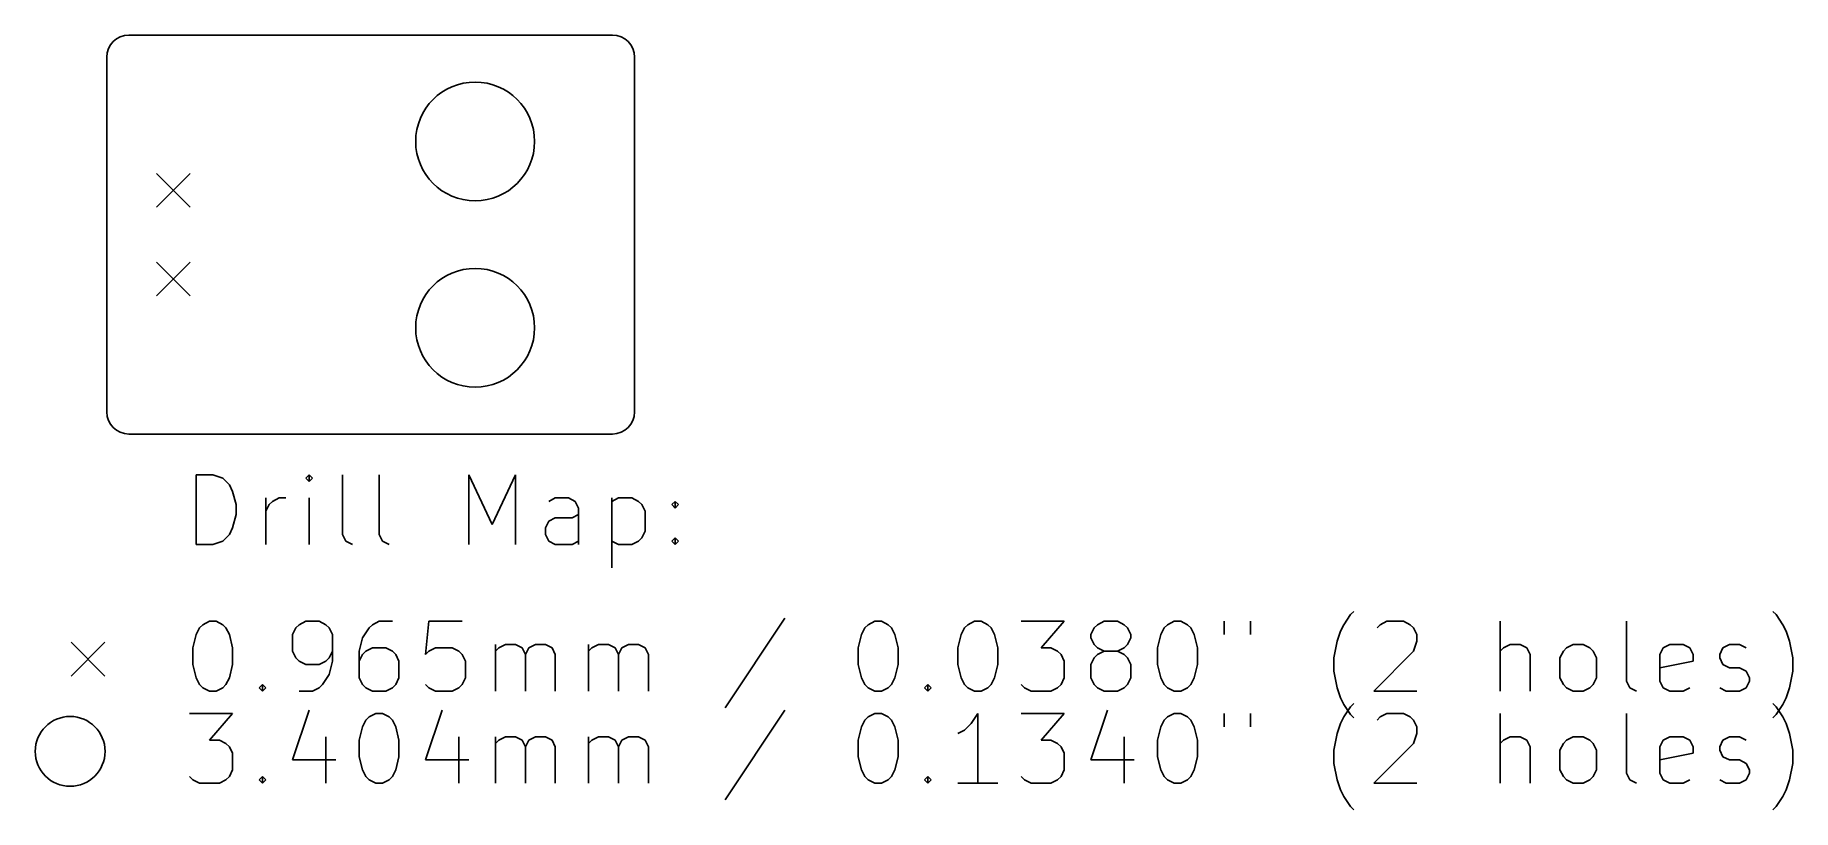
# Model space of a CAD drawing. Extents: x 5.64 to 7.63, y -5.3 to -4.42.
import ezdxf

# ---------------------------------------------------------------- set-up
doc = ezdxf.new("R2010")
doc.units = 0
doc.header["$MEASUREMENT"] = 0
doc.layers.add('BLACK', color=7, linetype='CONTINUOUS')

msp = doc.modelspace()

# ---------------------------------------------------------------- linework, layer by layer
at = {"layer": 'BLACK', "linetype": 'CONTINUOUS'}
for p, q in [((5.75, -4.425), (6.295, -4.425)), ((5.725, -4.45), (5.725, -4.85)), ((6.32, -4.45), (6.32, -4.85)), ((5.781, -4.581), (5.819, -4.619)), ((5.819, -4.581), (5.781, -4.619)), ((5.781, -4.681), (5.819, -4.719)), ((5.819, -4.681), (5.781, -4.719)), ((5.75, -4.875), (6.295, -4.875)), ((5.8257, -4.9996), (5.8257, -4.9209)), ((5.8257, -4.9209), (5.8444, -4.9209)), ((5.8444, -4.9209), (5.8557, -4.9246)), ((5.8557, -4.9246), (5.8632, -4.9321)), ((5.8632, -4.9321), (5.8669, -4.9396)), ((5.9532, -4.9209), (5.9494, -4.9246)), ((5.9494, -4.9246), (5.9532, -4.9284)), ((5.9569, -4.9246), (5.9532, -4.9209)), ((5.9532, -4.9209), (5.9532, -4.9284)), ((5.9532, -4.9284), (5.9569, -4.9246)), ((5.9907, -4.9884), (5.9907, -4.9209)), ((6.0319, -4.9884), (6.0319, -4.9209)), ((6.1332, -4.9996), (6.1332, -4.9209)), ((6.1332, -4.9209), (6.1594, -4.9771)), ((6.1594, -4.9771), (6.1857, -4.9209)), ((6.1857, -4.9209), (6.1857, -4.9996)), ((5.8669, -4.9396), (5.8707, -4.9546)), ((5.9044, -4.9996), (5.9044, -4.9471)), ((5.9082, -4.9546), (5.9119, -4.9509)), ((5.9119, -4.9509), (5.9194, -4.9471)), ((5.9194, -4.9471), (5.9269, -4.9471)), ((5.9532, -4.9996), (5.9532, -4.9471)), ((6.2306, -4.9471), (6.2231, -4.9509)), ((6.2456, -4.9471), (6.2306, -4.9471)), ((6.2531, -4.9509), (6.2456, -4.9471)), ((6.2569, -4.9584), (6.2531, -4.9509)), ((6.2944, -4.9471), (6.2944, -5.0258)), ((6.2944, -4.9509), (6.3019, -4.9471)), ((6.3019, -4.9471), (6.3169, -4.9471)), ((6.3169, -4.9471), (6.3244, -4.9509)), ((6.3244, -4.9509), (6.3281, -4.9546)), ((6.3619, -4.9546), (6.3656, -4.9509)), ((6.3656, -4.9509), (6.3694, -4.9546)), ((6.3656, -4.9509), (6.3656, -4.9584)), ((5.8707, -4.9659), (5.8669, -4.9809)), ((5.8707, -4.9546), (5.8707, -4.9659)), ((5.9044, -4.9621), (5.9082, -4.9546)), ((6.2231, -4.9734), (6.2306, -4.9696)), ((6.2306, -4.9696), (6.2494, -4.9696)), ((6.2494, -4.9696), (6.2569, -4.9659)), ((6.2569, -4.9996), (6.2569, -4.9584)), ((6.3281, -4.9546), (6.3319, -4.9621)), ((6.3319, -4.9621), (6.3319, -4.9846)), ((6.3656, -4.9584), (6.3619, -4.9546)), ((6.3694, -4.9546), (6.3656, -4.9584)), ((5.8632, -4.9884), (5.8557, -4.9959)), ((5.8669, -4.9809), (5.8632, -4.9884)), ((5.9944, -4.9959), (5.9907, -4.9884)), ((6.0357, -4.9959), (6.0319, -4.9884)), ((6.2194, -4.9809), (6.2231, -4.9734)), ((6.2194, -4.9884), (6.2194, -4.9809)), ((6.2231, -4.9959), (6.2194, -4.9884)), ((6.3281, -4.9921), (6.3244, -4.9959)), ((6.3319, -4.9846), (6.3281, -4.9921)), ((6.3619, -4.9959), (6.3656, -4.9921)), ((6.3656, -4.9921), (6.3694, -4.9959)), ((6.3656, -4.9921), (6.3656, -4.9996)), ((5.8444, -4.9996), (5.8257, -4.9996)), ((5.8557, -4.9959), (5.8444, -4.9996)), ((6.0019, -4.9996), (5.9944, -4.9959)), ((6.0432, -4.9996), (6.0357, -4.9959)), ((6.2306, -4.9996), (6.2231, -4.9959)), ((6.2494, -4.9996), (6.2306, -4.9996)), ((6.2569, -4.9959), (6.2494, -4.9996)), ((6.3019, -4.9996), (6.2944, -4.9959)), ((6.3169, -4.9996), (6.3019, -4.9996)), ((6.3244, -4.9959), (6.3169, -4.9996)), ((6.3656, -4.9996), (6.3619, -4.9959)), ((6.3694, -4.9959), (6.3656, -4.9996)), ((5.8294, -5.0937), (5.8332, -5.09)), ((5.8332, -5.09), (5.8407, -5.0862)), ((5.8407, -5.0862), (5.8482, -5.0862)), ((5.8482, -5.0862), (5.8557, -5.09)), ((5.8557, -5.09), (5.8594, -5.0937)), ((5.9419, -5.09), (5.9382, -5.0937)), ((5.9494, -5.0862), (5.9419, -5.09)), ((5.9644, -5.0862), (5.9494, -5.0862)), ((5.9719, -5.09), (5.9644, -5.0862)), ((5.9757, -5.0937), (5.9719, -5.09)), ((6.0244, -5.09), (6.0207, -5.0937)), ((6.0319, -5.0862), (6.0244, -5.09)), ((6.0469, -5.0862), (6.0319, -5.0862)), ((6.0882, -5.0862), (6.0844, -5.1237)), ((6.1257, -5.0862), (6.0882, -5.0862)), ((6.4894, -5.0825), (6.4219, -5.1837)), ((6.5794, -5.0937), (6.5831, -5.09)), ((6.5831, -5.09), (6.5906, -5.0862)), ((6.5906, -5.0862), (6.5981, -5.0862)), ((6.5981, -5.0862), (6.6056, -5.09)), ((6.6056, -5.09), (6.6094, -5.0937)), ((6.6918, -5.0937), (6.6956, -5.09)), ((6.6956, -5.09), (6.7031, -5.0862)), ((6.7031, -5.0862), (6.7106, -5.0862)), ((6.7106, -5.0862), (6.7181, -5.09)), ((6.7181, -5.09), (6.7218, -5.0937)), ((6.7556, -5.0862), (6.8043, -5.0862)), ((6.8043, -5.0862), (6.7781, -5.1162)), ((6.8381, -5.0937), (6.8418, -5.09)), ((6.8418, -5.09), (6.8493, -5.0862)), ((6.8493, -5.0862), (6.8643, -5.0862)), ((6.8643, -5.0862), (6.8718, -5.09)), ((6.8718, -5.09), (6.8756, -5.0937)), ((6.9168, -5.0937), (6.9206, -5.09)), ((6.9206, -5.09), (6.9281, -5.0862)), ((6.9281, -5.0862), (6.9356, -5.0862)), ((6.9356, -5.0862), (6.9431, -5.09)), ((6.9431, -5.09), (6.9468, -5.0937)), ((6.9843, -5.0862), (6.9843, -5.1012)), ((7.0143, -5.0862), (7.0143, -5.1012)), ((7.1155, -5.0975), (7.1193, -5.09)), ((7.1193, -5.09), (7.1268, -5.0787)), ((7.1268, -5.0787), (7.1305, -5.075)), ((7.1568, -5.0937), (7.1605, -5.09)), ((7.1605, -5.09), (7.168, -5.0862)), ((7.168, -5.0862), (7.1868, -5.0862)), ((7.1868, -5.0862), (7.1943, -5.09)), ((7.1943, -5.09), (7.198, -5.0937)), ((7.2955, -5.165), (7.2955, -5.0862)), ((7.438, -5.1537), (7.438, -5.0862)), ((7.6067, -5.0787), (7.603, -5.075)), ((7.6142, -5.09), (7.6067, -5.0787)), ((7.618, -5.0975), (7.6142, -5.09)), ((5.685, -5.1099), (5.723, -5.1479)), ((5.723, -5.1099), (5.685, -5.1479)), ((5.822, -5.1162), (5.8257, -5.1012)), ((5.8257, -5.1012), (5.8294, -5.0937)), ((5.8594, -5.0937), (5.8632, -5.1012)), ((5.8632, -5.1012), (5.8669, -5.1162)), ((5.9382, -5.0937), (5.9344, -5.1012)), ((5.9344, -5.1012), (5.9344, -5.12)), ((5.9794, -5.1012), (5.9757, -5.0937)), ((5.9794, -5.1312), (5.9794, -5.1012)), ((6.0132, -5.105), (6.0094, -5.12)), ((6.0207, -5.0937), (6.0132, -5.105)), ((6.5719, -5.1162), (6.5756, -5.1012)), ((6.5756, -5.1012), (6.5794, -5.0937)), ((6.6094, -5.0937), (6.6131, -5.1012)), ((6.6131, -5.1012), (6.6169, -5.1162)), ((6.6843, -5.1162), (6.6881, -5.1012)), ((6.6881, -5.1012), (6.6918, -5.0937)), ((6.7218, -5.0937), (6.7256, -5.1012)), ((6.7256, -5.1012), (6.7293, -5.1162)), ((6.8343, -5.1012), (6.8381, -5.0937)), ((6.8343, -5.105), (6.8343, -5.1012)), ((6.8381, -5.1125), (6.8343, -5.105)), ((6.8756, -5.0937), (6.8793, -5.1012)), ((6.8793, -5.105), (6.8756, -5.1125)), ((6.8793, -5.1012), (6.8793, -5.105)), ((6.9093, -5.1162), (6.9131, -5.1012)), ((6.9131, -5.1012), (6.9168, -5.0937)), ((6.9468, -5.0937), (6.9506, -5.1012)), ((6.9506, -5.1012), (6.9543, -5.1162)), ((7.108, -5.1275), (7.1118, -5.1087)), ((7.1118, -5.1087), (7.1155, -5.0975)), ((7.198, -5.0937), (7.2018, -5.1012)), ((7.2018, -5.1087), (7.198, -5.12)), ((7.2018, -5.1012), (7.2018, -5.1087)), ((7.6217, -5.1087), (7.618, -5.0975)), ((7.6255, -5.1275), (7.6217, -5.1087)), ((5.822, -5.135), (5.822, -5.1162)), ((5.8669, -5.1162), (5.8669, -5.135)), ((5.9344, -5.12), (5.9382, -5.1275)), ((5.9382, -5.1275), (5.9419, -5.1312)), ((5.9419, -5.1312), (5.9494, -5.135)), ((5.9644, -5.135), (5.9719, -5.1312)), ((5.9719, -5.1312), (5.9757, -5.1275)), ((5.9757, -5.1275), (5.9794, -5.12)), ((5.9757, -5.1462), (5.9794, -5.1312)), ((6.0094, -5.12), (6.0094, -5.15)), ((6.0132, -5.1237), (6.0094, -5.1312)), ((6.0169, -5.12), (6.0132, -5.1237)), ((6.0244, -5.1162), (6.0169, -5.12)), ((6.0394, -5.1162), (6.0244, -5.1162)), ((6.0469, -5.12), (6.0394, -5.1162)), ((6.0507, -5.1237), (6.0469, -5.12)), ((6.0544, -5.1312), (6.0507, -5.1237)), ((6.0544, -5.15), (6.0544, -5.1312)), ((6.0844, -5.1237), (6.0882, -5.12)), ((6.0882, -5.12), (6.0957, -5.1162)), ((6.0957, -5.1162), (6.1144, -5.1162)), ((6.1144, -5.1162), (6.1219, -5.12)), ((6.1219, -5.12), (6.1257, -5.1237)), ((6.1257, -5.1237), (6.1294, -5.1312)), ((6.1294, -5.1312), (6.1294, -5.15)), ((6.1632, -5.165), (6.1632, -5.1125)), ((6.1632, -5.12), (6.1669, -5.1162)), ((6.1669, -5.1162), (6.1744, -5.1125)), ((6.1744, -5.1125), (6.1857, -5.1125)), ((6.1857, -5.1125), (6.1932, -5.1162)), ((6.1932, -5.1162), (6.1969, -5.1237)), ((6.1969, -5.1237), (6.2007, -5.1162)), ((6.1969, -5.1237), (6.1969, -5.165)), ((6.2007, -5.1162), (6.2082, -5.1125)), ((6.2082, -5.1125), (6.2194, -5.1125)), ((6.2194, -5.1125), (6.2269, -5.1162)), ((6.2269, -5.1162), (6.2306, -5.1237)), ((6.2306, -5.1237), (6.2306, -5.165)), ((6.2681, -5.165), (6.2681, -5.1125)), ((6.2681, -5.12), (6.2719, -5.1162)), ((6.2719, -5.1162), (6.2794, -5.1125)), ((6.2794, -5.1125), (6.2906, -5.1125)), ((6.2906, -5.1125), (6.2981, -5.1162)), ((6.2981, -5.1162), (6.3019, -5.1237)), ((6.3019, -5.1237), (6.3056, -5.1162)), ((6.3019, -5.1237), (6.3019, -5.165)), ((6.3056, -5.1162), (6.3131, -5.1125)), ((6.3131, -5.1125), (6.3244, -5.1125)), ((6.3244, -5.1125), (6.3319, -5.1162)), ((6.3319, -5.1162), (6.3356, -5.1237)), ((6.3356, -5.1237), (6.3356, -5.165)), ((6.5719, -5.135), (6.5719, -5.1162)), ((6.6169, -5.1162), (6.6169, -5.135)), ((6.6843, -5.135), (6.6843, -5.1162)), ((6.7293, -5.1162), (6.7293, -5.135)), ((6.7781, -5.1162), (6.7893, -5.1162)), ((6.7893, -5.1162), (6.7968, -5.12)), ((6.7968, -5.12), (6.8006, -5.1237)), ((6.8006, -5.1237), (6.8043, -5.1312)), ((6.8043, -5.1312), (6.8043, -5.15)), ((6.8381, -5.1275), (6.8343, -5.135)), ((6.8418, -5.1162), (6.8381, -5.1125)), ((6.8418, -5.1237), (6.8381, -5.1275)), ((6.8493, -5.12), (6.8418, -5.1162)), ((6.8493, -5.12), (6.8418, -5.1237)), ((6.8643, -5.12), (6.8493, -5.12)), ((6.8718, -5.1162), (6.8643, -5.12)), ((6.8718, -5.1237), (6.8643, -5.12)), ((6.8756, -5.1125), (6.8718, -5.1162)), ((6.8756, -5.1275), (6.8718, -5.1237)), ((6.8793, -5.135), (6.8756, -5.1275)), ((6.9093, -5.135), (6.9093, -5.1162)), ((6.9543, -5.1162), (6.9543, -5.135)), ((7.108, -5.1425), (7.108, -5.1275)), ((7.198, -5.12), (7.153, -5.165)), ((7.2993, -5.1162), (7.2955, -5.12)), ((7.3068, -5.1125), (7.2993, -5.1162)), ((7.318, -5.1125), (7.3068, -5.1125)), ((7.3255, -5.1162), (7.318, -5.1125)), ((7.3293, -5.1237), (7.3255, -5.1162)), ((7.3293, -5.165), (7.3293, -5.1237)), ((7.363, -5.1275), (7.3668, -5.12)), ((7.363, -5.15), (7.363, -5.1275)), ((7.3668, -5.12), (7.3705, -5.1162)), ((7.3705, -5.1162), (7.378, -5.1125)), ((7.378, -5.1125), (7.3893, -5.1125)), ((7.3893, -5.1125), (7.3968, -5.1162)), ((7.3968, -5.1162), (7.4005, -5.12)), ((7.4005, -5.12), (7.4043, -5.1275)), ((7.4043, -5.1275), (7.4043, -5.15)), ((7.4755, -5.1237), (7.4792, -5.1162)), ((7.4755, -5.1537), (7.4755, -5.1237)), ((7.513, -5.1312), (7.4755, -5.1387)), ((7.4792, -5.1162), (7.4867, -5.1125)), ((7.4867, -5.1125), (7.5017, -5.1125)), ((7.5017, -5.1125), (7.5092, -5.1162)), ((7.5092, -5.1162), (7.513, -5.1237)), ((7.513, -5.1237), (7.513, -5.1312)), ((7.543, -5.1237), (7.5467, -5.1162)), ((7.543, -5.1275), (7.543, -5.1237)), ((7.5467, -5.135), (7.543, -5.1275)), ((7.5467, -5.1162), (7.5542, -5.1125)), ((7.5542, -5.1125), (7.5655, -5.1125)), ((7.5655, -5.1125), (7.573, -5.1162)), ((7.6255, -5.1425), (7.6255, -5.1275)), ((5.8257, -5.15), (5.822, -5.135)), ((5.8294, -5.1575), (5.8257, -5.15)), ((5.8632, -5.15), (5.8594, -5.1575)), ((5.8669, -5.135), (5.8632, -5.15)), ((5.9494, -5.135), (5.9644, -5.135)), ((5.9682, -5.1575), (5.9757, -5.1462)), ((6.0094, -5.15), (6.0132, -5.1575)), ((6.0507, -5.1575), (6.0544, -5.15)), ((6.1294, -5.15), (6.1257, -5.1575)), ((6.5756, -5.15), (6.5719, -5.135)), ((6.5794, -5.1575), (6.5756, -5.15)), ((6.6131, -5.15), (6.6094, -5.1575)), ((6.6169, -5.135), (6.6131, -5.15)), ((6.6881, -5.15), (6.6843, -5.135)), ((6.6918, -5.1575), (6.6881, -5.15)), ((6.7256, -5.15), (6.7218, -5.1575)), ((6.7293, -5.135), (6.7256, -5.15)), ((6.8043, -5.15), (6.8006, -5.1575)), ((6.8343, -5.135), (6.8343, -5.15)), ((6.8343, -5.15), (6.8381, -5.1575)), ((6.8756, -5.1575), (6.8793, -5.15)), ((6.8793, -5.15), (6.8793, -5.135)), ((6.9131, -5.15), (6.9093, -5.135)), ((6.9168, -5.1575), (6.9131, -5.15)), ((6.9506, -5.15), (6.9468, -5.1575)), ((6.9543, -5.135), (6.9506, -5.15)), ((7.1118, -5.1612), (7.108, -5.1425)), ((7.3668, -5.1575), (7.363, -5.15)), ((7.4043, -5.15), (7.4005, -5.1575)), ((7.5542, -5.1387), (7.5467, -5.135)), ((7.5655, -5.1387), (7.5542, -5.1387)), ((7.573, -5.1425), (7.5655, -5.1387)), ((7.5767, -5.15), (7.573, -5.1425)), ((7.5767, -5.1537), (7.5767, -5.15)), ((7.6217, -5.1612), (7.6255, -5.1425)), ((5.8332, -5.1612), (5.8294, -5.1575)), ((5.8407, -5.165), (5.8332, -5.1612)), ((5.8482, -5.165), (5.8407, -5.165)), ((5.8557, -5.1612), (5.8482, -5.165)), ((5.8594, -5.1575), (5.8557, -5.1612)), ((5.8969, -5.1612), (5.9007, -5.1575)), ((5.9007, -5.165), (5.8969, -5.1612)), ((5.9007, -5.1575), (5.9044, -5.1612)), ((5.9007, -5.1575), (5.9007, -5.165)), ((5.9044, -5.1612), (5.9007, -5.165)), ((5.9419, -5.165), (5.9569, -5.165)), ((5.9569, -5.165), (5.9644, -5.1612)), ((5.9644, -5.1612), (5.9682, -5.1575)), ((6.0132, -5.1575), (6.0169, -5.1612)), ((6.0169, -5.1612), (6.0244, -5.165)), ((6.0244, -5.165), (6.0394, -5.165)), ((6.0394, -5.165), (6.0469, -5.1612)), ((6.0469, -5.1612), (6.0507, -5.1575)), ((6.0882, -5.1612), (6.0844, -5.1575)), ((6.0957, -5.165), (6.0882, -5.1612)), ((6.1144, -5.165), (6.0957, -5.165)), ((6.1219, -5.1612), (6.1144, -5.165)), ((6.1257, -5.1575), (6.1219, -5.1612)), ((6.5831, -5.1612), (6.5794, -5.1575)), ((6.5906, -5.165), (6.5831, -5.1612)), ((6.5981, -5.165), (6.5906, -5.165)), ((6.6056, -5.1612), (6.5981, -5.165)), ((6.6094, -5.1575), (6.6056, -5.1612)), ((6.6468, -5.1612), (6.6506, -5.1575)), ((6.6506, -5.165), (6.6468, -5.1612)), ((6.6506, -5.1575), (6.6543, -5.1612)), ((6.6506, -5.1575), (6.6506, -5.165)), ((6.6543, -5.1612), (6.6506, -5.165)), ((6.6956, -5.1612), (6.6918, -5.1575)), ((6.7031, -5.165), (6.6956, -5.1612)), ((6.7106, -5.165), (6.7031, -5.165)), ((6.7181, -5.1612), (6.7106, -5.165)), ((6.7218, -5.1575), (6.7181, -5.1612)), ((6.7593, -5.1612), (6.7556, -5.1575)), ((6.7668, -5.165), (6.7593, -5.1612)), ((6.7893, -5.165), (6.7668, -5.165)), ((6.7968, -5.1612), (6.7893, -5.165)), ((6.8006, -5.1575), (6.7968, -5.1612)), ((6.8381, -5.1575), (6.8418, -5.1612)), ((6.8418, -5.1612), (6.8493, -5.165)), ((6.8493, -5.165), (6.8643, -5.165)), ((6.8643, -5.165), (6.8718, -5.1612)), ((6.8718, -5.1612), (6.8756, -5.1575)), ((6.9206, -5.1612), (6.9168, -5.1575)), ((6.9281, -5.165), (6.9206, -5.1612)), ((6.9356, -5.165), (6.9281, -5.165)), ((6.9431, -5.1612), (6.9356, -5.165)), ((6.9468, -5.1575), (6.9431, -5.1612)), ((7.1155, -5.1725), (7.1118, -5.1612)), ((7.153, -5.165), (7.2018, -5.165)), ((7.3705, -5.1612), (7.3668, -5.1575)), ((7.378, -5.165), (7.3705, -5.1612)), ((7.3893, -5.165), (7.378, -5.165)), ((7.3968, -5.1612), (7.3893, -5.165)), ((7.4005, -5.1575), (7.3968, -5.1612)), ((7.4417, -5.1612), (7.438, -5.1537)), ((7.4492, -5.165), (7.4417, -5.1612)), ((7.4792, -5.1612), (7.4755, -5.1537)), ((7.4867, -5.165), (7.4792, -5.1612)), ((7.5017, -5.165), (7.4867, -5.165)), ((7.5092, -5.1612), (7.5017, -5.165)), ((7.543, -5.1612), (7.5505, -5.165)), ((7.5505, -5.165), (7.5655, -5.165)), ((7.5655, -5.165), (7.573, -5.1612)), ((7.573, -5.1612), (7.5767, -5.1537)), ((7.618, -5.1725), (7.6217, -5.1612)), ((5.8182, -5.1902), (5.8669, -5.1902)), ((5.8669, -5.1902), (5.8407, -5.2201)), ((5.9532, -5.1864), (5.9344, -5.2426)), ((6.0207, -5.1939), (6.0282, -5.1902)), ((6.0282, -5.1902), (6.0357, -5.1902)), ((6.0357, -5.1902), (6.0432, -5.1939)), ((6.1032, -5.1864), (6.0844, -5.2426)), ((6.4894, -5.1864), (6.4219, -5.2876)), ((6.5831, -5.1939), (6.5906, -5.1902)), ((6.5906, -5.1902), (6.5981, -5.1902)), ((6.5981, -5.1902), (6.6056, -5.1939)), ((6.7068, -5.1902), (6.6993, -5.2014)), ((6.7068, -5.2689), (6.7068, -5.1902)), ((6.7556, -5.1902), (6.8043, -5.1902)), ((6.8043, -5.1902), (6.7781, -5.2201)), ((6.8531, -5.1864), (6.8343, -5.2426)), ((6.9206, -5.1939), (6.9281, -5.1902)), ((6.9281, -5.1902), (6.9356, -5.1902)), ((6.9356, -5.1902), (6.9431, -5.1939)), ((6.9843, -5.1902), (6.9843, -5.2051)), ((7.0143, -5.1902), (7.0143, -5.2051)), ((7.1193, -5.18), (7.1155, -5.1725)), ((7.1268, -5.1912), (7.1193, -5.18)), ((7.1193, -5.1939), (7.1268, -5.1827)), ((7.1268, -5.1827), (7.1305, -5.1789)), ((7.1605, -5.1939), (7.168, -5.1902)), ((7.168, -5.1902), (7.1868, -5.1902)), ((7.1868, -5.1902), (7.1943, -5.1939)), ((7.2955, -5.2689), (7.2955, -5.1902)), ((7.438, -5.2576), (7.438, -5.1902)), ((7.6067, -5.1827), (7.603, -5.1789)), ((7.6067, -5.1912), (7.6142, -5.18)), ((7.6142, -5.1939), (7.6067, -5.1827)), ((7.6142, -5.18), (7.618, -5.1725)), ((6.0094, -5.2201), (6.0132, -5.2051)), ((6.0132, -5.2051), (6.0169, -5.1977)), ((6.0169, -5.1977), (6.0207, -5.1939)), ((6.0432, -5.1939), (6.0469, -5.1977)), ((6.0469, -5.1977), (6.0507, -5.2051)), ((6.0507, -5.2051), (6.0544, -5.2201)), ((6.5719, -5.2201), (6.5756, -5.2051)), ((6.5756, -5.2051), (6.5794, -5.1977)), ((6.5794, -5.1977), (6.5831, -5.1939)), ((6.6056, -5.1939), (6.6094, -5.1977)), ((6.6094, -5.1977), (6.6131, -5.2051)), ((6.6131, -5.2051), (6.6169, -5.2201)), ((6.6918, -5.2089), (6.6843, -5.2126)), ((6.6993, -5.2014), (6.6918, -5.2089)), ((6.9093, -5.2201), (6.9131, -5.2051)), ((6.9131, -5.2051), (6.9168, -5.1977)), ((6.9168, -5.1977), (6.9206, -5.1939)), ((6.9431, -5.1939), (6.9468, -5.1977)), ((6.9468, -5.1977), (6.9506, -5.2051)), ((6.9506, -5.2051), (6.9543, -5.2201)), ((7.1118, -5.2126), (7.1155, -5.2014)), ((7.1155, -5.2014), (7.1193, -5.1939)), ((7.1305, -5.195), (7.1268, -5.1912)), ((7.1568, -5.1977), (7.1605, -5.1939)), ((7.1943, -5.1939), (7.198, -5.1977)), ((7.198, -5.1977), (7.2018, -5.2051)), ((7.2018, -5.2051), (7.2018, -5.2126)), ((7.603, -5.195), (7.6067, -5.1912)), ((7.618, -5.2014), (7.6142, -5.1939)), ((7.6217, -5.2126), (7.618, -5.2014)), ((5.8407, -5.2201), (5.8519, -5.2201)), ((5.8519, -5.2201), (5.8594, -5.2239)), ((5.8594, -5.2239), (5.8632, -5.2276)), ((5.8632, -5.2276), (5.8669, -5.2351)), ((5.9719, -5.2164), (5.9719, -5.2689)), ((6.0094, -5.2389), (6.0094, -5.2201)), ((6.0544, -5.2201), (6.0544, -5.2389)), ((6.1219, -5.2164), (6.1219, -5.2689)), ((6.1632, -5.2689), (6.1632, -5.2164)), ((6.1632, -5.2239), (6.1669, -5.2201)), ((6.1669, -5.2201), (6.1744, -5.2164)), ((6.1744, -5.2164), (6.1857, -5.2164)), ((6.1857, -5.2164), (6.1932, -5.2201)), ((6.1932, -5.2201), (6.1969, -5.2276)), ((6.1969, -5.2276), (6.2007, -5.2201)), ((6.1969, -5.2276), (6.1969, -5.2689)), ((6.2007, -5.2201), (6.2082, -5.2164)), ((6.2082, -5.2164), (6.2194, -5.2164)), ((6.2194, -5.2164), (6.2269, -5.2201)), ((6.2269, -5.2201), (6.2306, -5.2276)), ((6.2306, -5.2276), (6.2306, -5.2689)), ((6.2681, -5.2689), (6.2681, -5.2164)), ((6.2681, -5.2239), (6.2719, -5.2201)), ((6.2719, -5.2201), (6.2794, -5.2164)), ((6.2794, -5.2164), (6.2906, -5.2164)), ((6.2906, -5.2164), (6.2981, -5.2201)), ((6.2981, -5.2201), (6.3019, -5.2276)), ((6.3019, -5.2276), (6.3056, -5.2201)), ((6.3019, -5.2276), (6.3019, -5.2689)), ((6.3056, -5.2201), (6.3131, -5.2164)), ((6.3131, -5.2164), (6.3244, -5.2164)), ((6.3244, -5.2164), (6.3319, -5.2201)), ((6.3319, -5.2201), (6.3356, -5.2276)), ((6.3356, -5.2276), (6.3356, -5.2689)), ((6.5719, -5.2389), (6.5719, -5.2201)), ((6.6169, -5.2201), (6.6169, -5.2389)), ((6.7781, -5.2201), (6.7893, -5.2201)), ((6.7893, -5.2201), (6.7968, -5.2239)), ((6.7968, -5.2239), (6.8006, -5.2276)), ((6.8006, -5.2276), (6.8043, -5.2351)), ((6.8718, -5.2164), (6.8718, -5.2689)), ((6.9093, -5.2389), (6.9093, -5.2201)), ((6.9543, -5.2201), (6.9543, -5.2389)), ((7.108, -5.2314), (7.1118, -5.2126)), ((7.198, -5.2239), (7.153, -5.2689)), ((7.2018, -5.2126), (7.198, -5.2239)), ((7.2993, -5.2201), (7.2955, -5.2239)), ((7.3068, -5.2164), (7.2993, -5.2201)), ((7.318, -5.2164), (7.3068, -5.2164)), ((7.3255, -5.2201), (7.318, -5.2164)), ((7.3293, -5.2276), (7.3255, -5.2201)), ((7.3293, -5.2689), (7.3293, -5.2276)), ((7.363, -5.2314), (7.3668, -5.2239)), ((7.3668, -5.2239), (7.3705, -5.2201)), ((7.3705, -5.2201), (7.378, -5.2164)), ((7.378, -5.2164), (7.3893, -5.2164)), ((7.3893, -5.2164), (7.3968, -5.2201)), ((7.3968, -5.2201), (7.4005, -5.2239)), ((7.4005, -5.2239), (7.4043, -5.2314)), ((7.4755, -5.2276), (7.4792, -5.2201)), ((7.4755, -5.2576), (7.4755, -5.2276)), ((7.4792, -5.2201), (7.4867, -5.2164)), ((7.4867, -5.2164), (7.5017, -5.2164)), ((7.5017, -5.2164), (7.5092, -5.2201)), ((7.5092, -5.2201), (7.513, -5.2276)), ((7.513, -5.2276), (7.513, -5.2351)), ((7.543, -5.2276), (7.5467, -5.2201)), ((7.543, -5.2314), (7.543, -5.2276)), ((7.5467, -5.2201), (7.5542, -5.2164)), ((7.5542, -5.2164), (7.5655, -5.2164)), ((7.5655, -5.2164), (7.573, -5.2201)), ((7.6255, -5.2314), (7.6217, -5.2126)), ((5.8669, -5.2351), (5.8669, -5.2539)), ((5.9344, -5.2426), (5.9832, -5.2426)), ((6.0132, -5.2539), (6.0094, -5.2389)), ((6.0544, -5.2389), (6.0507, -5.2539)), ((6.0844, -5.2426), (6.1332, -5.2426)), ((6.5756, -5.2539), (6.5719, -5.2389)), ((6.6169, -5.2389), (6.6131, -5.2539)), ((6.8043, -5.2351), (6.8043, -5.2539)), ((6.8343, -5.2426), (6.8831, -5.2426)), ((6.9131, -5.2539), (6.9093, -5.2389)), ((6.9543, -5.2389), (6.9506, -5.2539)), ((7.108, -5.2464), (7.108, -5.2314)), ((7.1118, -5.2651), (7.108, -5.2464)), ((7.363, -5.2539), (7.363, -5.2314)), ((7.4043, -5.2314), (7.4043, -5.2539)), ((7.513, -5.2351), (7.4755, -5.2426)), ((7.5467, -5.2389), (7.543, -5.2314)), ((7.5542, -5.2426), (7.5467, -5.2389)), ((7.5655, -5.2426), (7.5542, -5.2426)), ((7.573, -5.2464), (7.5655, -5.2426)), ((7.5767, -5.2539), (7.573, -5.2464)), ((7.6217, -5.2651), (7.6255, -5.2464)), ((7.6255, -5.2464), (7.6255, -5.2314)), ((5.822, -5.2651), (5.8182, -5.2614)), ((5.8294, -5.2689), (5.822, -5.2651)), ((5.8519, -5.2689), (5.8294, -5.2689)), ((5.8594, -5.2651), (5.8519, -5.2689)), ((5.8632, -5.2614), (5.8594, -5.2651)), ((5.8669, -5.2539), (5.8632, -5.2614)), ((5.8969, -5.2651), (5.9007, -5.2614)), ((5.9007, -5.2689), (5.8969, -5.2651)), ((5.9007, -5.2614), (5.9044, -5.2651)), ((5.9007, -5.2614), (5.9007, -5.2689)), ((5.9044, -5.2651), (5.9007, -5.2689)), ((6.0169, -5.2614), (6.0132, -5.2539)), ((6.0207, -5.2651), (6.0169, -5.2614)), ((6.0282, -5.2689), (6.0207, -5.2651)), ((6.0357, -5.2689), (6.0282, -5.2689)), ((6.0432, -5.2651), (6.0357, -5.2689)), ((6.0469, -5.2614), (6.0432, -5.2651)), ((6.0507, -5.2539), (6.0469, -5.2614)), ((6.5794, -5.2614), (6.5756, -5.2539)), ((6.5831, -5.2651), (6.5794, -5.2614)), ((6.5906, -5.2689), (6.5831, -5.2651)), ((6.5981, -5.2689), (6.5906, -5.2689)), ((6.6056, -5.2651), (6.5981, -5.2689)), ((6.6094, -5.2614), (6.6056, -5.2651)), ((6.6131, -5.2539), (6.6094, -5.2614)), ((6.6468, -5.2651), (6.6506, -5.2614)), ((6.6506, -5.2689), (6.6468, -5.2651)), ((6.6506, -5.2614), (6.6543, -5.2651)), ((6.6506, -5.2614), (6.6506, -5.2689)), ((6.6543, -5.2651), (6.6506, -5.2689)), ((6.7293, -5.2689), (6.6843, -5.2689)), ((6.7593, -5.2651), (6.7556, -5.2614)), ((6.7668, -5.2689), (6.7593, -5.2651)), ((6.7893, -5.2689), (6.7668, -5.2689)), ((6.7968, -5.2651), (6.7893, -5.2689)), ((6.8006, -5.2614), (6.7968, -5.2651)), ((6.8043, -5.2539), (6.8006, -5.2614)), ((6.9168, -5.2614), (6.9131, -5.2539)), ((6.9206, -5.2651), (6.9168, -5.2614)), ((6.9281, -5.2689), (6.9206, -5.2651)), ((6.9356, -5.2689), (6.9281, -5.2689)), ((6.9431, -5.2651), (6.9356, -5.2689)), ((6.9468, -5.2614), (6.9431, -5.2651)), ((6.9506, -5.2539), (6.9468, -5.2614)), ((7.1155, -5.2764), (7.1118, -5.2651)), ((7.153, -5.2689), (7.2018, -5.2689)), ((7.3668, -5.2614), (7.363, -5.2539)), ((7.3705, -5.2651), (7.3668, -5.2614)), ((7.378, -5.2689), (7.3705, -5.2651)), ((7.3893, -5.2689), (7.378, -5.2689)), ((7.3968, -5.2651), (7.3893, -5.2689)), ((7.4005, -5.2614), (7.3968, -5.2651)), ((7.4043, -5.2539), (7.4005, -5.2614)), ((7.4417, -5.2651), (7.438, -5.2576)), ((7.4492, -5.2689), (7.4417, -5.2651)), ((7.4792, -5.2651), (7.4755, -5.2576)), ((7.4867, -5.2689), (7.4792, -5.2651)), ((7.5017, -5.2689), (7.4867, -5.2689)), ((7.5092, -5.2651), (7.5017, -5.2689)), ((7.543, -5.2651), (7.5505, -5.2689)), ((7.5505, -5.2689), (7.5655, -5.2689)), ((7.5655, -5.2689), (7.573, -5.2651)), ((7.573, -5.2651), (7.5767, -5.2576)), ((7.5767, -5.2576), (7.5767, -5.2539)), ((7.618, -5.2764), (7.6217, -5.2651)), ((7.1193, -5.2839), (7.1155, -5.2764)), ((7.1268, -5.2951), (7.1193, -5.2839)), ((7.6067, -5.2951), (7.6142, -5.2839)), ((7.6142, -5.2839), (7.618, -5.2764)), ((7.1305, -5.2989), (7.1268, -5.2951)), ((7.603, -5.2989), (7.6067, -5.2951))]:
    msp.add_line(p, q, dxfattribs=at)
at = {"layer": 'BLACK'}
for centre, radius in [((6.1402, -4.5449), 0.067), ((6.1402, -4.7551), 0.067), ((5.6837, -5.2329), 0.0394)]:
    msp.add_circle(centre, radius, dxfattribs=at)
for centre, start, end in [((5.75, -4.45), 90, 180), ((6.295, -4.45), 0, 90), ((5.75, -4.85), -180, -90), ((6.295, -4.85), -90, 0)]:
    msp.add_arc(centre, 0.025, start, end, dxfattribs=at)

doc.saveas('drawing.dxf')
